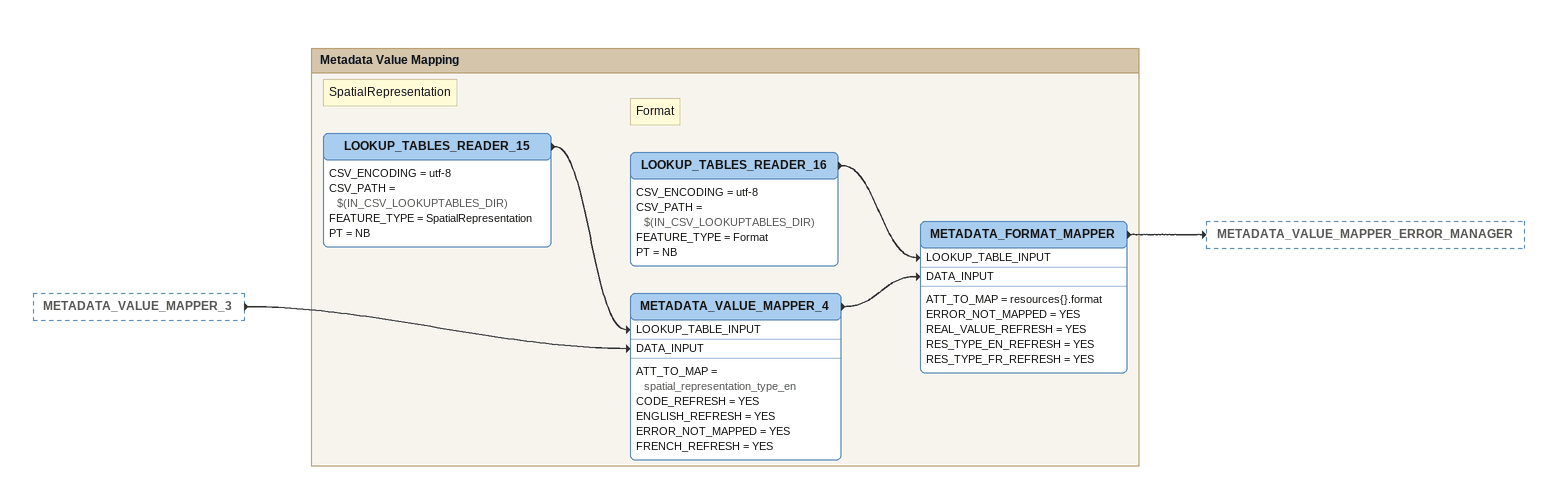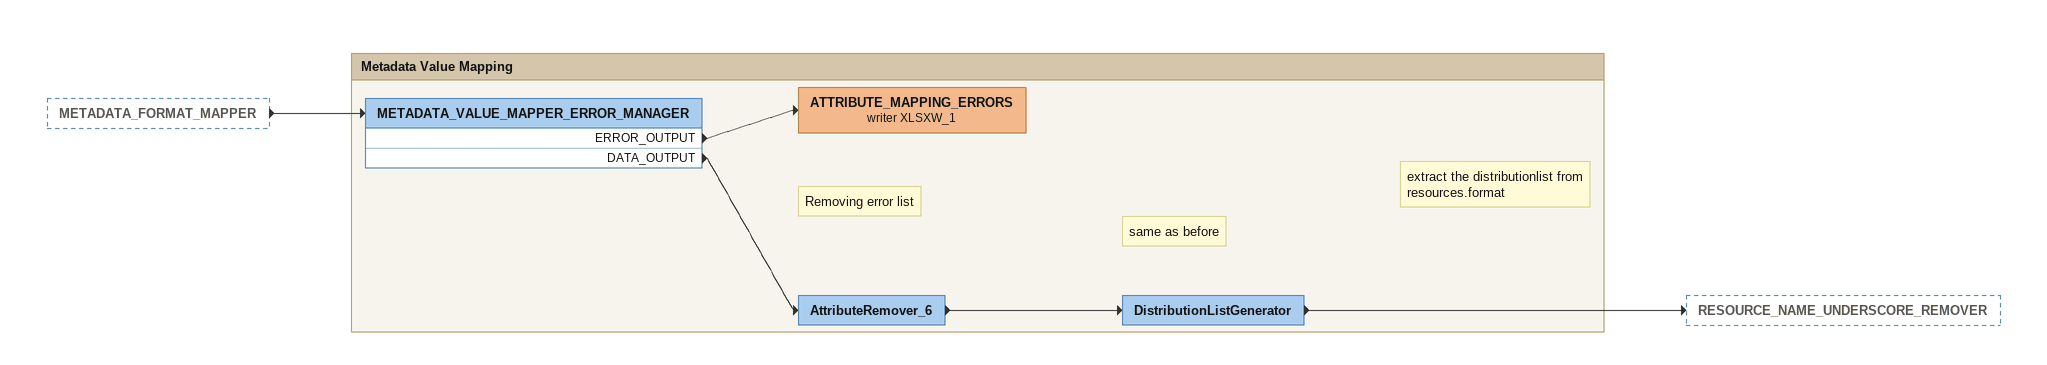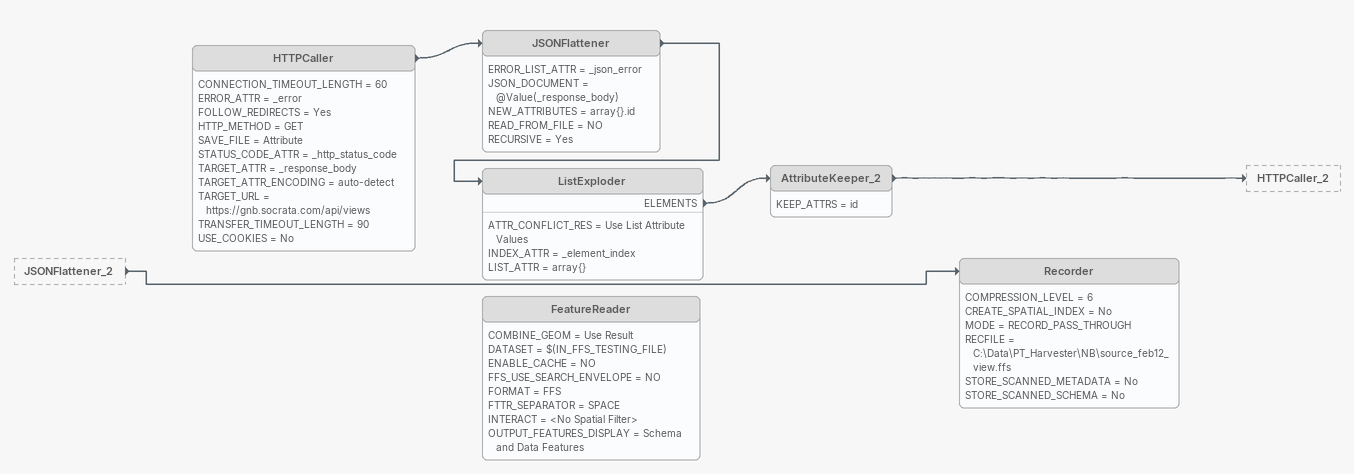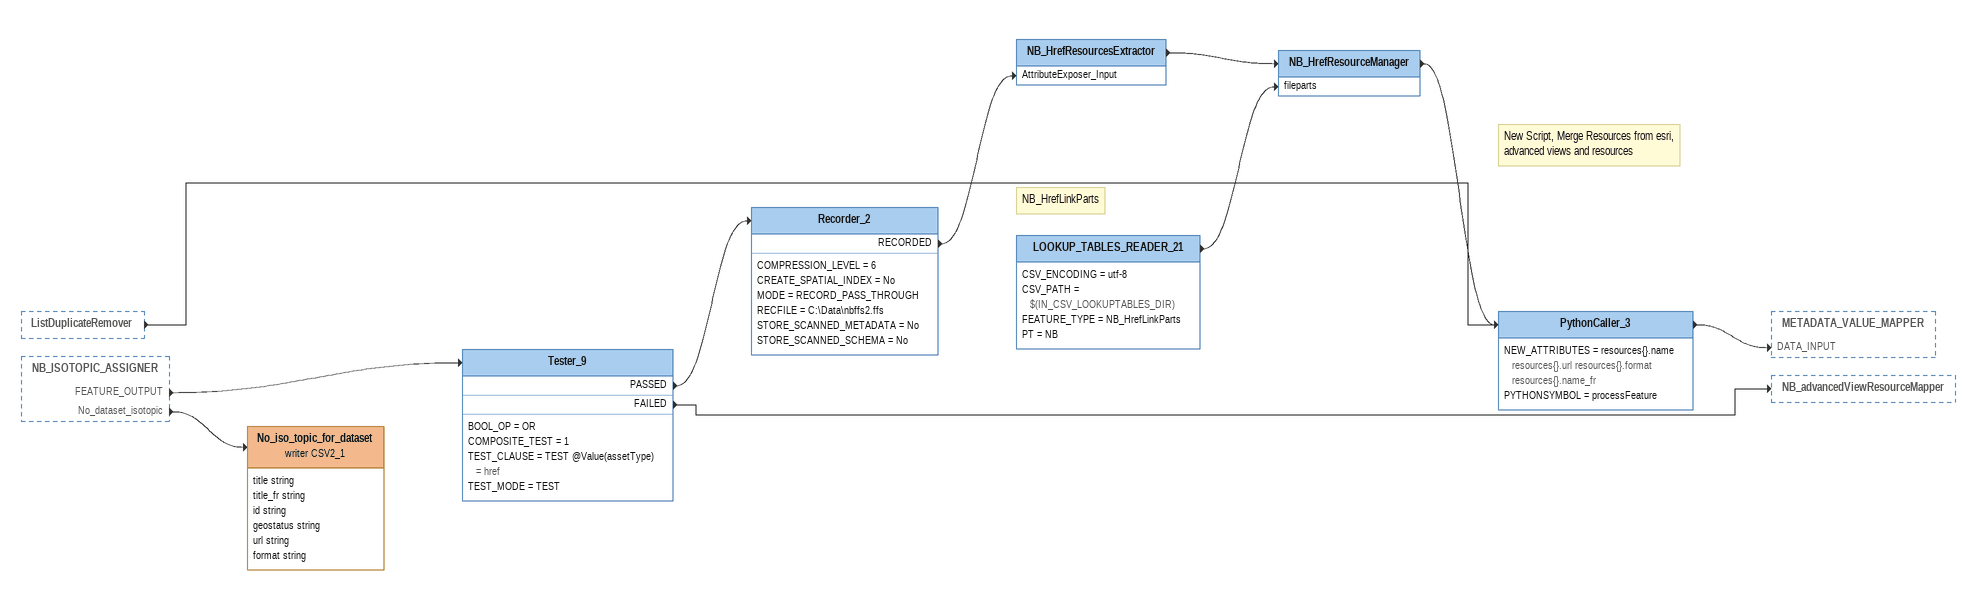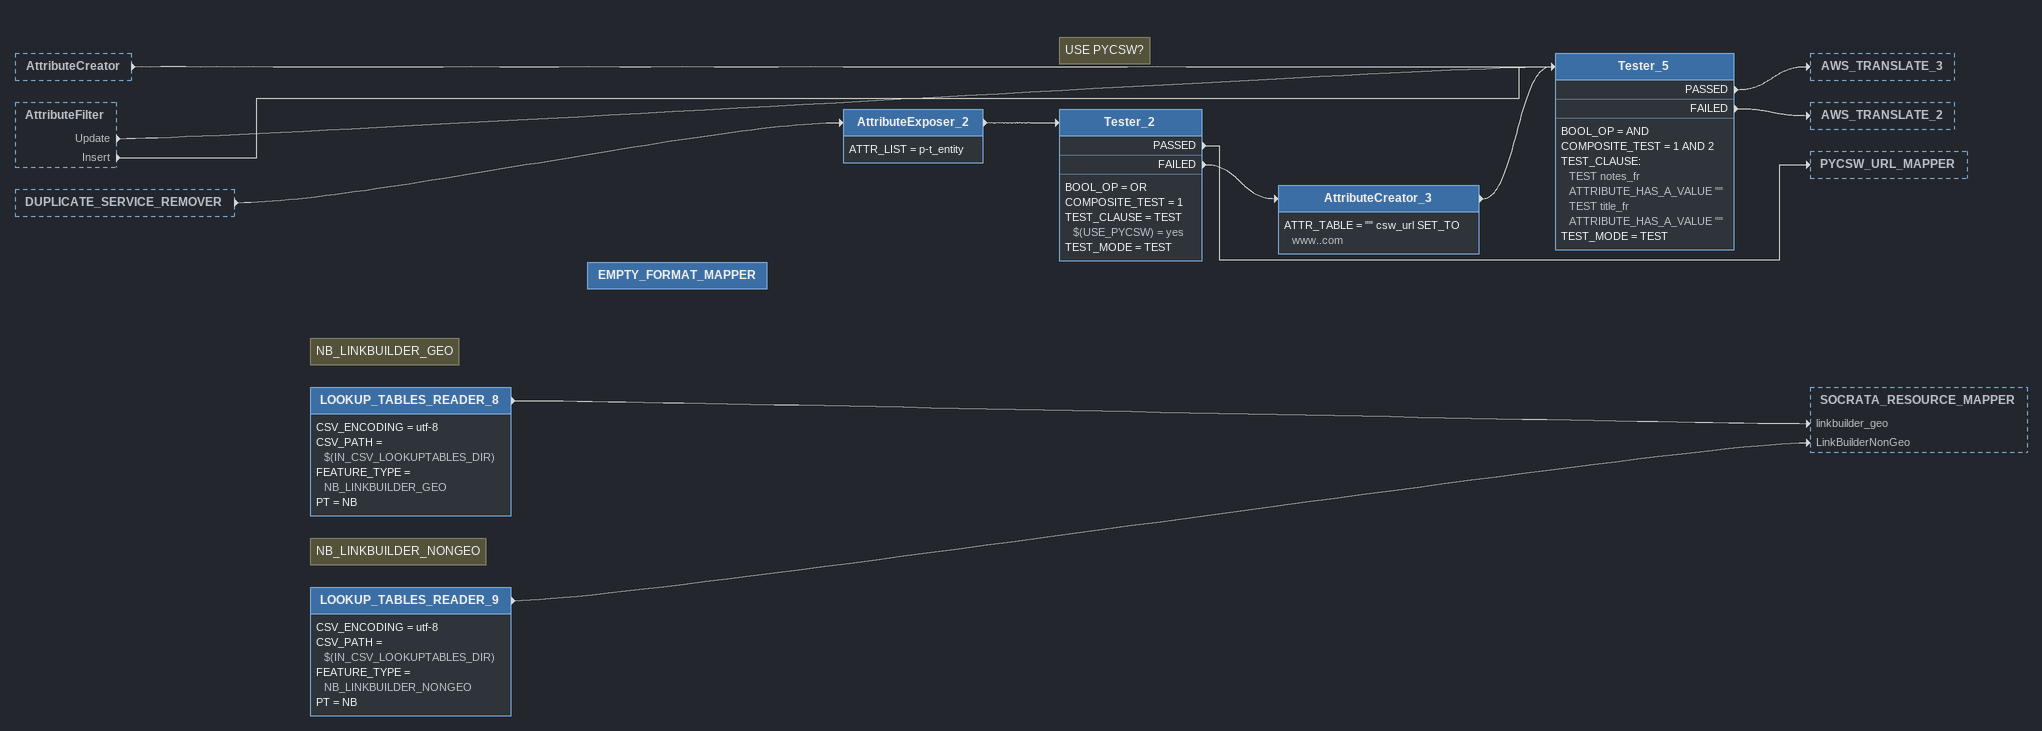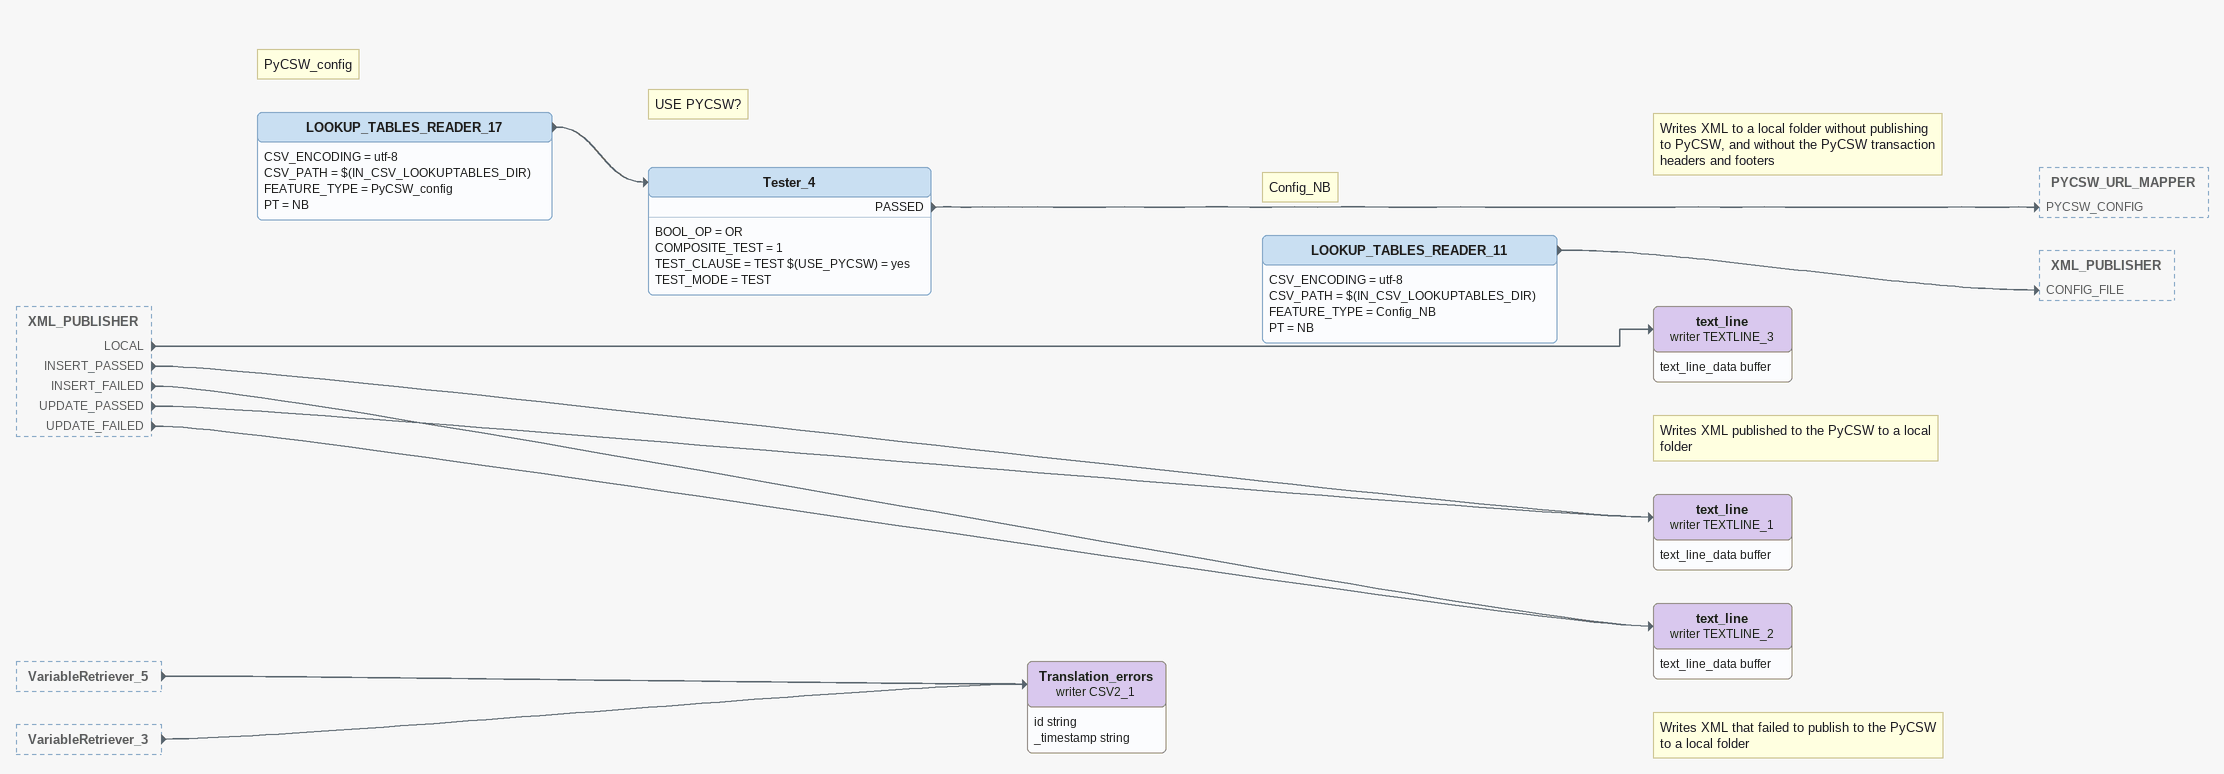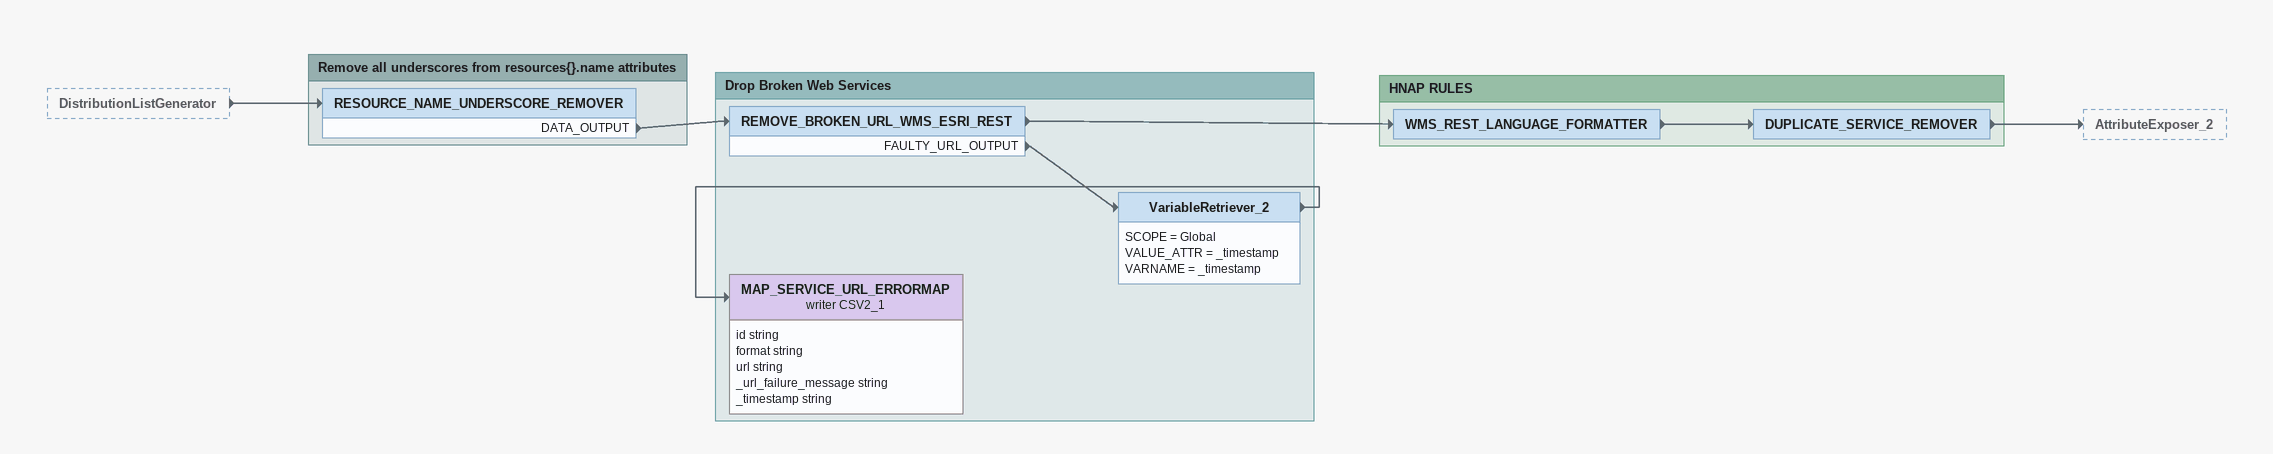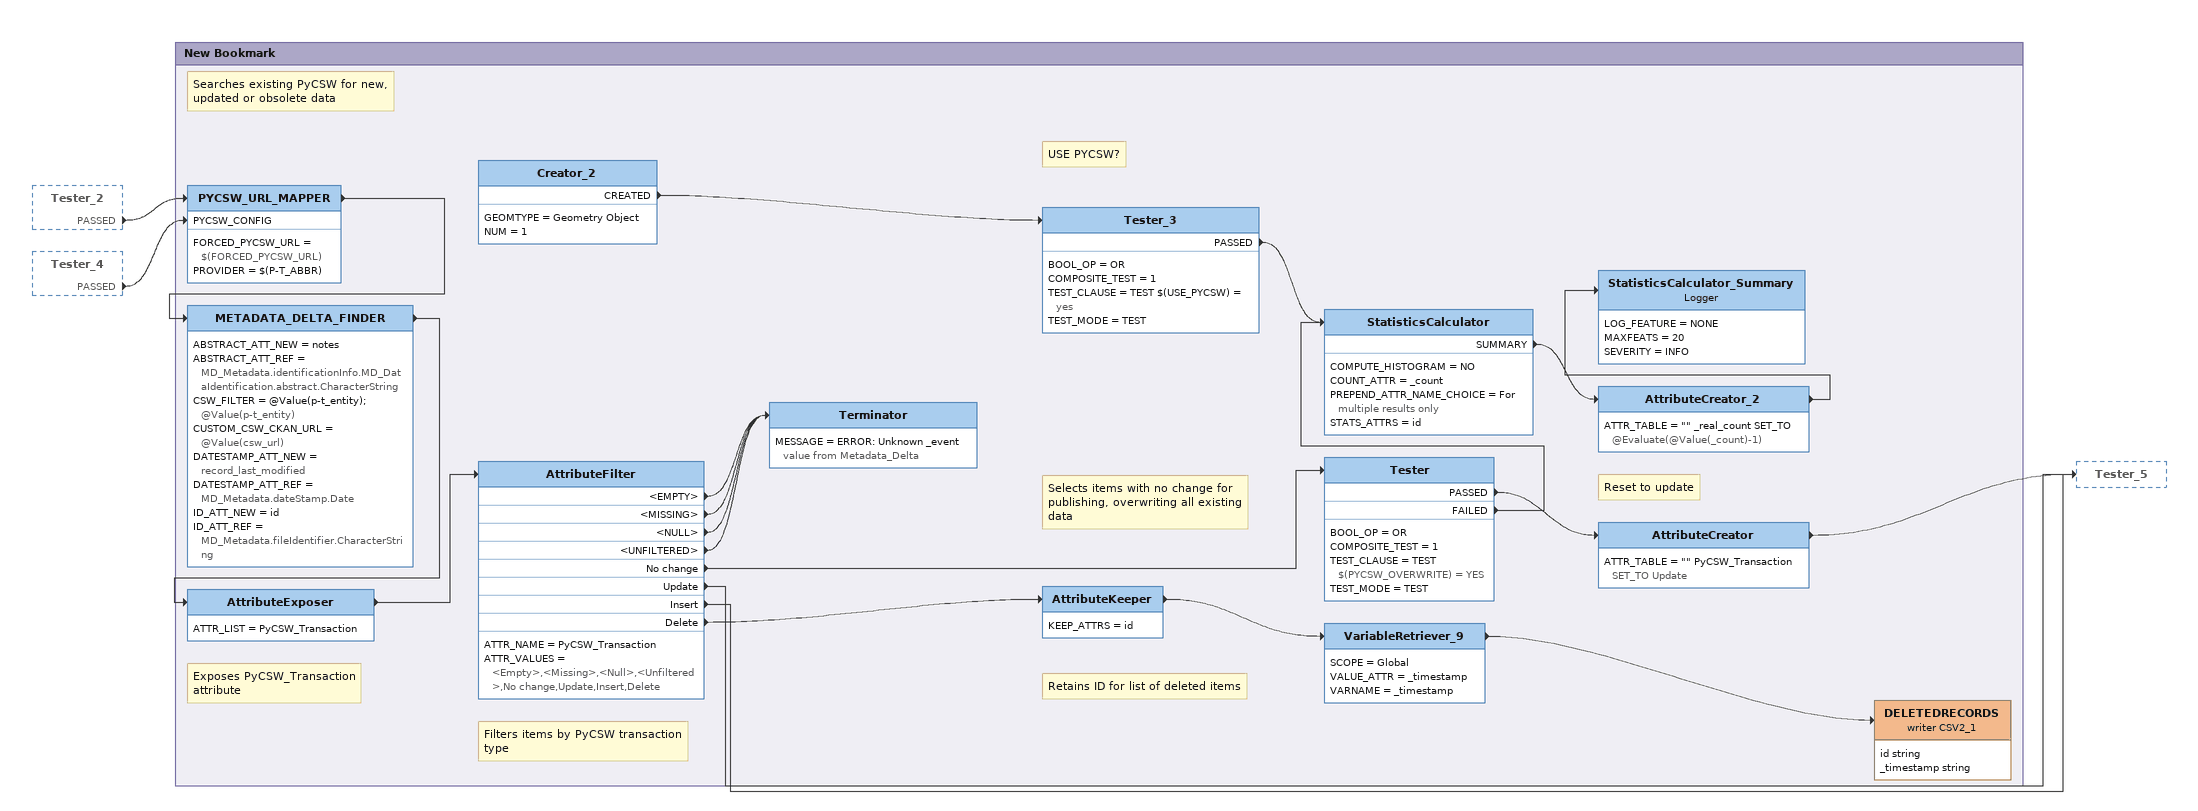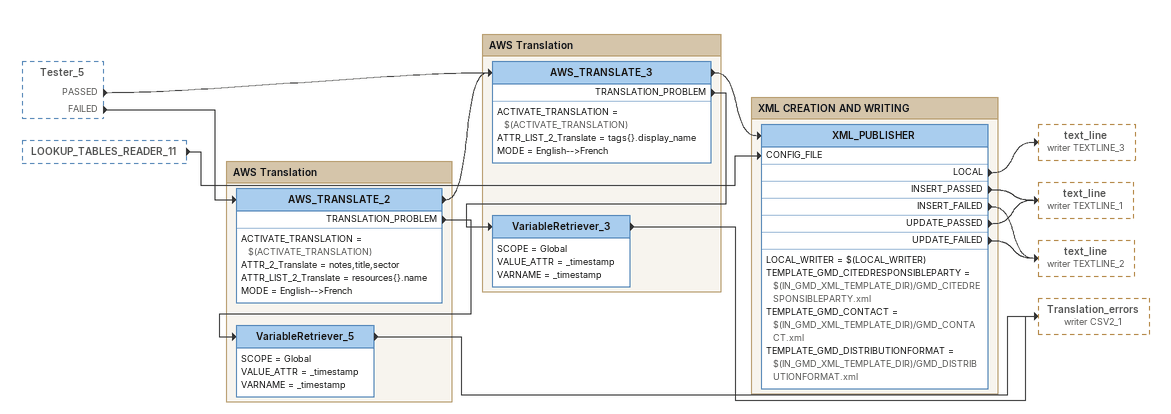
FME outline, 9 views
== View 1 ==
METADATA_VALUE_MAPPER_3 [outside]
    -> METADATA_VALUE_MAPPER_4 [DATA_INPUT]

Bookmark: Metadata Value Mapping
Note: SpatialRepresentation
LOOKUP_TABLES_READER_15
    CSV_ENCODING = utf-8
    CSV_PATH = $(IN_CSV_LOOKUPTABLES_DIR)
    FEATURE_TYPE = SpatialRepresentation
    PT = NB
    -> METADATA_VALUE_MAPPER_4 [LOOKUP_TABLE_INPUT]
METADATA_VALUE_MAPPER_4
    ATT_TO_MAP = spatial_representation_type_en
    CODE_REFRESH = YES
    ENGLISH_REFRESH = YES
    ERROR_NOT_MAPPED = YES
    FRENCH_REFRESH = YES
    -> METADATA_FORMAT_MAPPER [DATA_INPUT]
Note: Format
LOOKUP_TABLES_READER_16
    CSV_ENCODING = utf-8
    CSV_PATH = $(IN_CSV_LOOKUPTABLES_DIR)
    FEATURE_TYPE = Format
    PT = NB
    -> METADATA_FORMAT_MAPPER [LOOKUP_TABLE_INPUT]
METADATA_FORMAT_MAPPER
    ATT_TO_MAP = resources{}.format
    ERROR_NOT_MAPPED = YES
    REAL_VALUE_REFRESH = YES
    RES_TYPE_EN_REFRESH = YES
    RES_TYPE_FR_REFRESH = YES
    -> METADATA_VALUE_MAPPER_ERROR_MANAGER

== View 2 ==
METADATA_FORMAT_MAPPER [outside]
    -> METADATA_VALUE_MAPPER_ERROR_MANAGER

Bookmark: Metadata Value Mapping
METADATA_VALUE_MAPPER_ERROR_MANAGER
    ERROR_OUTPUT -> ATTRIBUTE_MAPPING_ERRORS (writer XLSXW_1)
    DATA_OUTPUT -> AttributeRemover_6
ATTRIBUTE_MAPPING_ERRORS (writer XLSXW_1)
Note: Removing error list
AttributeRemover_6
    -> DistributionListGenerator
Note: same as before
Note: extract the distributionlist from resources.format
DistributionListGenerator
    -> RESOURCE_NAME_UNDERSCORE_REMOVER

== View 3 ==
JSONFlattener_2 [outside]
    -> Recorder
HTTPCaller [off]
    CONNECTION_TIMEOUT_LENGTH = 60
    ERROR_ATTR = _error
    FOLLOW_REDIRECTS = Yes
    HTTP_METHOD = GET
    SAVE_FILE = Attribute
    STATUS_CODE_ATTR = _http_status_code
    TARGET_ATTR = _response_body
    TARGET_ATTR_ENCODING = auto-detect
    TARGET_URL = https://gnb.socrata.com/api/views
    TRANSFER_TIMEOUT_LENGTH = 90
    USE_COOKIES = No
    -> JSONFlattener
JSONFlattener [off]
    ERROR_LIST_ATTR = _json_error
    JSON_DOCUMENT = @Value(_response_body)
    NEW_ATTRIBUTES = array{}.id
    READ_FROM_FILE = NO
    RECURSIVE = Yes
    -> ListExploder
ListExploder [off]
    ATTR_CONFLICT_RES = Use List Attribute Values
    INDEX_ATTR = _element_index
    LIST_ATTR = array{}
    ELEMENTS -> AttributeKeeper_2
AttributeKeeper_2 [off]
    KEEP_ATTRS = id
    -> HTTPCaller_2
Recorder [off]
    COMPRESSION_LEVEL = 6
    CREATE_SPATIAL_INDEX = No
    MODE = RECORD_PASS_THROUGH
    RECFILE = C:\Data\PT_Harvester\NB\source_feb12_view.ffs
    STORE_SCANNED_METADATA = No
    STORE_SCANNED_SCHEMA = No
FeatureReader [off]
    COMBINE_GEOM = Use Result
    DATASET = $(IN_FFS_TESTING_FILE)
    ENABLE_CACHE = NO
    FFS_USE_SEARCH_ENVELOPE = NO
    FORMAT = FFS
    FTTR_SEPARATOR = SPACE
    INTERACT = <No Spatial Filter>
    OUTPUT_FEATURES_DISPLAY = Schema and Data Features

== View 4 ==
ListDuplicateRemover [outside]
    -> PythonCaller_3
NB_ISOTOPIC_ASSIGNER [outside]
    FEATURE_OUTPUT -> Tester_9
    No_dataset_isotopic -> No_iso_topic_for_dataset (writer CSV2_1)
Tester_9
    BOOL_OP = OR
    COMPOSITE_TEST = 1
    TEST_CLAUSE = TEST @Value(assetType) = href
    TEST_MODE = TEST
    PASSED -> Recorder_2
    FAILED -> NB_advancedViewResourceMapper
Recorder_2
    COMPRESSION_LEVEL = 6
    CREATE_SPATIAL_INDEX = No
    MODE = RECORD_PASS_THROUGH
    RECFILE = C:\Data\nbffs2.ffs
    STORE_SCANNED_METADATA = No
    STORE_SCANNED_SCHEMA = No
    RECORDED -> NB_HrefResourcesExtractor [AttributeExposer_Input]
NB_HrefResourcesExtractor
    -> NB_HrefResourceManager
No_iso_topic_for_dataset (writer CSV2_1)
    attributes: title string, title_fr string, id string, geostatus string, url string, format string
Note: NB_HrefLinkParts
LOOKUP_TABLES_READER_21
    CSV_ENCODING = utf-8
    CSV_PATH = $(IN_CSV_LOOKUPTABLES_DIR)
    FEATURE_TYPE = NB_HrefLinkParts
    PT = NB
    -> NB_HrefResourceManager [fileparts]
NB_HrefResourceManager
    -> PythonCaller_3
Note: New Script, Merge Resources from esri, advanced views and resources
PythonCaller_3
    NEW_ATTRIBUTES = resources{}.name resources{}.url resources{}.format resources{}.name_fr
    PYTHONSYMBOL = processFeature
    -> METADATA_VALUE_MAPPER [DATA_INPUT]

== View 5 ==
AttributeCreator [outside]
    -> Tester_5
AttributeFilter [outside]
    Update -> Tester_5
    Insert -> Tester_5
DUPLICATE_SERVICE_REMOVER [outside]
    -> AttributeExposer_2
Note: NB_LINKBUILDER_GEO
LOOKUP_TABLES_READER_8
    CSV_ENCODING = utf-8
    CSV_PATH = $(IN_CSV_LOOKUPTABLES_DIR)
    FEATURE_TYPE = NB_LINKBUILDER_GEO
    PT = NB
    -> SOCRATA_RESOURCE_MAPPER [linkbuilder_geo]
Note: NB_LINKBUILDER_NONGEO
LOOKUP_TABLES_READER_9
    CSV_ENCODING = utf-8
    CSV_PATH = $(IN_CSV_LOOKUPTABLES_DIR)
    FEATURE_TYPE = NB_LINKBUILDER_NONGEO
    PT = NB
    -> SOCRATA_RESOURCE_MAPPER [LinkBuilderNonGeo]
EMPTY_FORMAT_MAPPER
AttributeExposer_2
    ATTR_LIST = p-t_entity
    -> Tester_2
Note: USE PYCSW?
Tester_2
    BOOL_OP = OR
    COMPOSITE_TEST = 1
    TEST_CLAUSE = TEST $(USE_PYCSW) = yes
    TEST_MODE = TEST
    PASSED -> PYCSW_URL_MAPPER
    FAILED -> AttributeCreator_3
AttributeCreator_3
    ATTR_TABLE = "" csw_url SET_TO www..com
    -> Tester_5
Tester_5
    BOOL_OP = AND
    COMPOSITE_TEST = 1 AND 2
    TEST_CLAUSE:
      TEST notes_fr ATTRIBUTE_HAS_A_VALUE ""
      TEST title_fr ATTRIBUTE_HAS_A_VALUE ""
    TEST_MODE = TEST
    PASSED -> AWS_TRANSLATE_3
    FAILED -> AWS_TRANSLATE_2

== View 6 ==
XML_PUBLISHER [outside]
    LOCAL -> text_line (writer TEXTLINE_3)
    INSERT_PASSED -> text_line (writer TEXTLINE_1)
    INSERT_FAILED -> text_line (writer TEXTLINE_2)
    UPDATE_PASSED -> text_line (writer TEXTLINE_1)
    UPDATE_FAILED -> text_line (writer TEXTLINE_2)
VariableRetriever_5 [outside]
    -> Translation_errors (writer CSV2_1)
VariableRetriever_3 [outside]
    -> Translation_errors (writer CSV2_1)
Note: PyCSW_config
LOOKUP_TABLES_READER_17
    CSV_ENCODING = utf-8
    CSV_PATH = $(IN_CSV_LOOKUPTABLES_DIR)
    FEATURE_TYPE = PyCSW_config
    PT = NB
    -> Tester_4
Note: USE PYCSW?
Tester_4
    BOOL_OP = OR
    COMPOSITE_TEST = 1
    TEST_CLAUSE = TEST $(USE_PYCSW) = yes
    TEST_MODE = TEST
    PASSED -> PYCSW_URL_MAPPER [PYCSW_CONFIG]
Translation_errors (writer CSV2_1)
    attributes: id string, _timestamp string
Note: Config_NB
LOOKUP_TABLES_READER_11
    CSV_ENCODING = utf-8
    CSV_PATH = $(IN_CSV_LOOKUPTABLES_DIR)
    FEATURE_TYPE = Config_NB
    PT = NB
    -> XML_PUBLISHER [CONFIG_FILE]
Note: Writes XML to a local folder without publishing to PyCSW, and without the PyCSW transaction headers and footers
text_line (writer TEXTLINE_3)
    attributes: text_line_data buffer
Note: Writes XML published to the PyCSW to a local folder
text_line (writer TEXTLINE_1)
    attributes: text_line_data buffer
Note: Writes XML that failed to publish to the PyCSW to a local folder
text_line (writer TEXTLINE_2)
    attributes: text_line_data buffer

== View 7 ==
DistributionListGenerator [outside]
    -> RESOURCE_NAME_UNDERSCORE_REMOVER

Bookmark: Remove all underscores from resources{}.name attributes
RESOURCE_NAME_UNDERSCORE_REMOVER
    DATA_OUTPUT -> REMOVE_BROKEN_URL_WMS_ESRI_REST

Bookmark: Drop Broken Web Services
REMOVE_BROKEN_URL_WMS_ESRI_REST
    -> WMS_REST_LANGUAGE_FORMATTER
    FAULTY_URL_OUTPUT -> VariableRetriever_2
VariableRetriever_2
    SCOPE = Global
    VALUE_ATTR = _timestamp
    VARNAME = _timestamp
    -> MAP_SERVICE_URL_ERRORMAP (writer CSV2_1)
MAP_SERVICE_URL_ERRORMAP (writer CSV2_1)
    attributes: id string, format string, url string, _url_failure_message string, _timestamp string

Bookmark: HNAP RULES
WMS_REST_LANGUAGE_FORMATTER
    -> DUPLICATE_SERVICE_REMOVER
DUPLICATE_SERVICE_REMOVER
    -> AttributeExposer_2

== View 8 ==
Tester_2 [outside]
    PASSED -> PYCSW_URL_MAPPER
Tester_4 [outside]
    PASSED -> PYCSW_URL_MAPPER [PYCSW_CONFIG]

Bookmark: New Bookmark
PYCSW_URL_MAPPER
    FORCED_PYCSW_URL = $(FORCED_PYCSW_URL)
    PROVIDER = $(P-T_ABBR)
    -> METADATA_DELTA_FINDER
Note: Searches existing PyCSW for new, updated or obsolete data
METADATA_DELTA_FINDER
    ABSTRACT_ATT_NEW = notes
    ABSTRACT_ATT_REF = MD_Metadata.identificationInfo.MD_DataIdentification.abstract.CharacterString
    CSW_FILTER = @Value(p-t_entity); @Value(p-t_entity)
    CUSTOM_CSW_CKAN_URL = @Value(csw_url)
    DATESTAMP_ATT_NEW = record_last_modified
    DATESTAMP_ATT_REF = MD_Metadata.dateStamp.Date
    ID_ATT_NEW = id
    ID_ATT_REF = MD_Metadata.fileIdentifier.CharacterString
    -> AttributeExposer
Note: Exposes PyCSW_Transaction attribute
AttributeExposer
    ATTR_LIST = PyCSW_Transaction
    -> AttributeFilter
Note: Filters items by PyCSW transaction type
AttributeFilter
    ATTR_NAME = PyCSW_Transaction
    ATTR_VALUES = <Empty>,<Missing>,<Null>,<Unfiltered>,No change,Update,Insert,Delete
    <EMPTY> -> Terminator
    <MISSING> -> Terminator
    <NULL> -> Terminator
    <UNFILTERED> -> Terminator
    No change -> Tester
    Update -> Tester_5
    Insert -> Tester_5
    Delete -> AttributeKeeper
Terminator
    MESSAGE = ERROR: Unknown _event value from Metadata_Delta
Note: Selects items with no change for publishing, overwriting all existing data
Tester
    BOOL_OP = OR
    COMPOSITE_TEST = 1
    TEST_CLAUSE = TEST $(PYCSW_OVERWRITE) = YES
    TEST_MODE = TEST
    PASSED -> AttributeCreator
    FAILED -> StatisticsCalculator
Note: Reset to update
AttributeCreator
    ATTR_TABLE = "" PyCSW_Transaction SET_TO Update
    -> Tester_5
Note: Retains ID for list of deleted items
AttributeKeeper
    KEEP_ATTRS = id
    -> VariableRetriever_9
VariableRetriever_9
    SCOPE = Global
    VALUE_ATTR = _timestamp
    VARNAME = _timestamp
    -> DELETEDRECORDS (writer CSV2_1)
DELETEDRECORDS (writer CSV2_1)
    attributes: id string, _timestamp string
Creator_2
    GEOMTYPE = Geometry Object
    NUM = 1
    CREATED -> Tester_3
Note: USE PYCSW?
Tester_3
    BOOL_OP = OR
    COMPOSITE_TEST = 1
    TEST_CLAUSE = TEST $(USE_PYCSW) = yes
    TEST_MODE = TEST
    PASSED -> StatisticsCalculator
StatisticsCalculator
    COMPUTE_HISTOGRAM = NO
    COUNT_ATTR = _count
    PREPEND_ATTR_NAME_CHOICE = For multiple results only
    STATS_ATTRS = id
    SUMMARY -> AttributeCreator_2
AttributeCreator_2
    ATTR_TABLE = "" _real_count SET_TO @Evaluate(@Value(_count)-1)
    -> StatisticsCalculator_Summary
StatisticsCalculator_Summary: Logger
    LOG_FEATURE = NONE
    MAXFEATS = 20
    SEVERITY = INFO

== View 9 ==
Tester_5 [outside]
    PASSED -> AWS_TRANSLATE_3
    FAILED -> AWS_TRANSLATE_2
LOOKUP_TABLES_READER_11 [outside]
    -> XML_PUBLISHER [CONFIG_FILE]

Bookmark: AWS Translation
AWS_TRANSLATE_2
    ACTIVATE_TRANSLATION = $(ACTIVATE_TRANSLATION)
    ATTR_2_Translate = notes,title,sector
    ATTR_LIST_2_Translate = resources{}.name
    MODE = English-->French
    -> AWS_TRANSLATE_3
    TRANSLATION_PROBLEM -> VariableRetriever_5
VariableRetriever_5
    SCOPE = Global
    VALUE_ATTR = _timestamp
    VARNAME = _timestamp
    -> Translation_errors (writer CSV2_1)

Bookmark: AWS Translation
AWS_TRANSLATE_3
    ACTIVATE_TRANSLATION = $(ACTIVATE_TRANSLATION)
    ATTR_LIST_2_Translate = tags{}.display_name
    MODE = English-->French
    -> XML_PUBLISHER
    TRANSLATION_PROBLEM -> VariableRetriever_3
VariableRetriever_3
    SCOPE = Global
    VALUE_ATTR = _timestamp
    VARNAME = _timestamp
    -> Translation_errors (writer CSV2_1)

Bookmark: XML CREATION AND WRITING
XML_PUBLISHER
    LOCAL_WRITER = $(LOCAL_WRITER)
    TEMPLATE_GMD_CITEDRESPONSIBLEPARTY = $(IN_GMD_XML_TEMPLATE_DIR)/GMD_CITEDRESPONSIBLEPARTY.xml
    TEMPLATE_GMD_CONTACT = $(IN_GMD_XML_TEMPLATE_DIR)/GMD_CONTACT.xml
    TEMPLATE_GMD_DISTRIBUTIONFORMAT = $(IN_GMD_XML_TEMPLATE_DIR)/GMD_DISTRIBUTIONFORMAT.xml
    LOCAL -> text_line (writer TEXTLINE_3)
    INSERT_PASSED -> text_line (writer TEXTLINE_1)
    INSERT_FAILED -> text_line (writer TEXTLINE_2)
    UPDATE_PASSED -> text_line (writer TEXTLINE_1)
    UPDATE_FAILED -> text_line (writer TEXTLINE_2)
